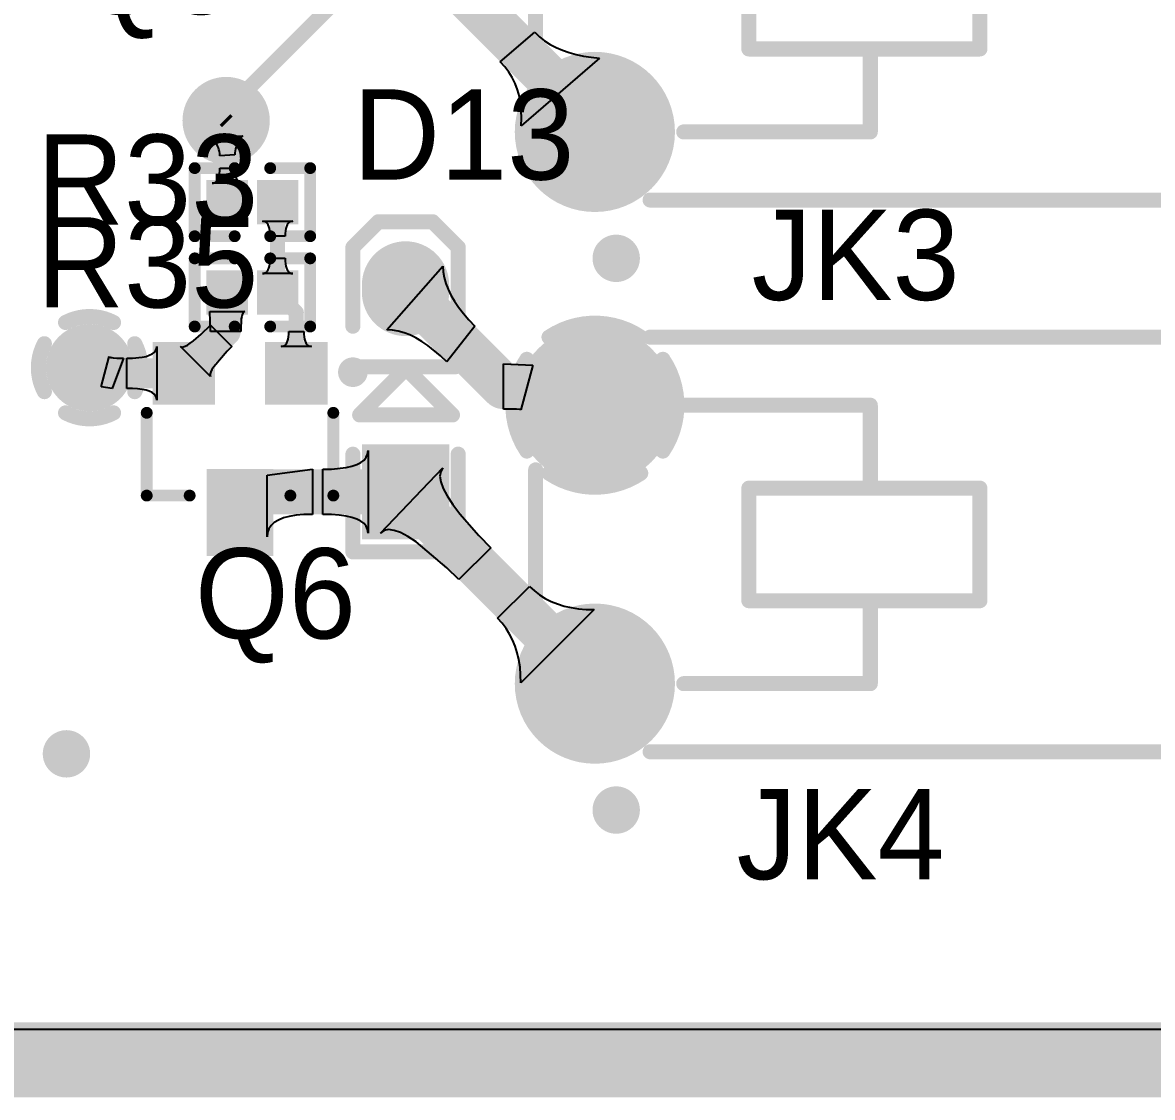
# Model space of a CAD drawing. Header units: millimetres. Extents: x -1 to 102, y -51 to 1.
# Drawn here: x 59.32 to 78.39, y -50.8 to -32.66 of the extents above; entities that cross this region are included whole.
import ezdxf

# ---------------------------------------------------------------- set-up
doc = ezdxf.new("R2010")
doc.units = ezdxf.units.MM
for name, color, linetype in [('BottomLayer', 5, 'Continuous'), ('InternalPlane1', 76, 'Continuous'), ('InternalPlane2', 16, 'Continuous'), ('Mechanical1', 6, 'Continuous'), ('MultiLayer', 9, 'Continuous'), ('TopLayer', 1, 'Continuous'), ('TopOverlay', 2, 'Continuous'), ('TopSolder', 216, 'Continuous')]:
    doc.layers.add(name, color=color, linetype=linetype)

msp = doc.modelspace()

# ---------------------------------------------------------------- linework, layer by layer
at = {"layer": 'BottomLayer', "const_width": 0.254}
msp.add_lwpolyline([(62.992, -33.909), (65.659, -31.242)], dxfattribs=at)
at = {"layer": 'BottomLayer'}
for points, const_width in [([(68.357, -34.501, 1), (69.607, -34.501, 1)], 1.25), ([(62.567, -34.309, 1), (62.948, -34.309, 1)], 0.381), ([(62.928, -33.909, 1), (63.055, -33.909, 1)], 0.127), ([(68.357, -39.115, 1), (69.607, -39.115, 1)], 1.25), ([(60.261, -38.481, 1), (60.642, -38.481, 1)], 0.381), ([(68.357, -43.815, 1), (69.607, -43.815, 1)], 1.25)]:
    msp.add_lwpolyline(points, format="xyb", close=True, dxfattribs=dict(at, const_width=const_width))
at = {"layer": 'InternalPlane1'}
msp.add_line((99.49, -49.655), (0.51, -49.655), dxfattribs=at)
for points, const_width in [([(68.353, -34.501, 1), (69.611, -34.501, 1)], 1.258), ([(62.389, -34.309, 1), (63.126, -34.309, 1)], 0.737), ([(59.983, -37.718, 1), (60.11, -37.718, 1)], 0.127), ([(60.794, -37.718, 1), (60.921, -37.718, 1)], 0.127), ([(59.626, -38.076, 1), (59.753, -38.076, 1)], 0.127), ([(61.151, -38.076, 1), (61.278, -38.076, 1)], 0.127), ([(68.353, -39.115, 1), (69.611, -39.115, 1)], 1.258), ([(59.626, -38.886, 1), (59.753, -38.886, 1)], 0.127), ([(61.151, -38.886, 1), (61.278, -38.886, 1)], 0.127), ([(59.983, -39.244, 1), (60.11, -39.244, 1)], 0.127), ([(60.794, -39.244, 1), (60.921, -39.244, 1)], 0.127), ([(68.353, -43.815, 1), (69.611, -43.815, 1)], 1.258)]:
    msp.add_lwpolyline(points, format="xyb", close=True, dxfattribs=dict(at, const_width=const_width))
at = {"layer": 'InternalPlane1', "const_width": 0.254}
for points in [[(60.047, -37.718, -0.249328), (60.857, -37.718)], [(59.689, -38.886, -0.249328), (59.689, -38.076)], [(61.215, -38.076, -0.249328), (61.215, -38.886)], [(60.857, -39.244, -0.249328), (60.047, -39.244)]]:
    msp.add_lwpolyline(points, format="xyb", dxfattribs=at)
at = {"layer": 'InternalPlane1', "const_width": 1.016}
msp.add_lwpolyline([(0, -50.165), (100, -50.165)], dxfattribs=at)
at = {"layer": 'InternalPlane2'}
msp.add_line((99.49, -49.655), (0.51, -49.655), dxfattribs=at)
for points, const_width in [([(68.353, -34.501, 1), (69.611, -34.501, 1)], 1.258), ([(62.389, -34.309, 1), (63.126, -34.309, 1)], 0.737), ([(60.084, -38.481, 1), (60.82, -38.481, 1)], 0.737), ([(68.144, -37.966, 1), (68.271, -37.966, 1)], 0.127), ([(69.693, -37.966, 1), (69.82, -37.966, 1)], 0.127), ([(67.77, -38.34, 1), (67.897, -38.34, 1)], 0.127), ([(70.067, -38.34, 1), (70.194, -38.34, 1)], 0.127), ([(67.77, -39.889, 1), (67.897, -39.889, 1)], 0.127), ([(70.067, -39.889, 1), (70.194, -39.889, 1)], 0.127), ([(68.144, -40.263, 1), (68.271, -40.263, 1)], 0.127), ([(69.693, -40.263, 1), (69.82, -40.263, 1)], 0.127), ([(68.353, -43.815, 1), (69.611, -43.815, 1)], 1.258)]:
    msp.add_lwpolyline(points, format="xyb", close=True, dxfattribs=dict(at, const_width=const_width))
at = {"layer": 'InternalPlane2', "const_width": 0.254}
for points in [[(68.208, -37.966, -0.305731), (69.757, -37.966)], [(67.834, -39.889, -0.305731), (67.834, -38.34)], [(70.13, -38.34, -0.305731), (70.13, -39.889)], [(69.757, -40.263, -0.305731), (68.208, -40.263)]]:
    msp.add_lwpolyline(points, format="xyb", dxfattribs=at)
at = {"layer": 'InternalPlane2', "const_width": 1.016}
msp.add_lwpolyline([(0, -50.165), (100, -50.165)], dxfattribs=at)
at = {"layer": 'Mechanical1', "const_width": 1.27}
msp.add_lwpolyline([(19.05, -50.165), (80.899, -50.165)], dxfattribs=at)
at = {"layer": 'MultiLayer'}
for points, const_width in [([(68.357, -34.501, 1), (69.607, -34.501, 1)], 1.25), ([(62.567, -34.309, 1), (62.948, -34.309, 1)], 0.381), ([(68.357, -39.115, 1), (69.607, -39.115, 1)], 1.25), ([(60.261, -38.481, 1), (60.642, -38.481, 1)], 0.381), ([(68.357, -43.815, 1), (69.607, -43.815, 1)], 1.25)]:
    msp.add_lwpolyline(points, format="xyb", close=True, dxfattribs=dict(at, const_width=const_width))
at = {"layer": 'TopLayer'}
for p, q in [((67.386, -33.317), (67.966, -32.819)), ((67.966, -32.819), (68.047, -32.894)), ((68.047, -32.894), (68.134, -32.962)), ((68.134, -32.962), (68.228, -33.023)), ((68.228, -33.023), (68.328, -33.076)), ((68.328, -33.076), (68.434, -33.123)), ((68.434, -33.123), (68.547, -33.163)), ((68.547, -33.163), (68.666, -33.196)), ((67.463, -33.401), (67.386, -33.317)), ((69.059, -33.254), (67.736, -34.399)), ((68.666, -33.196), (68.791, -33.222)), ((68.791, -33.222), (68.922, -33.241)), ((68.922, -33.241), (69.059, -33.254)), ((67.53, -33.49), (67.463, -33.401)), ((67.588, -33.585), (67.53, -33.49)), ((67.637, -33.685), (67.588, -33.585)), ((67.676, -33.791), (67.637, -33.685)), ((67.707, -33.902), (67.676, -33.791)), ((67.728, -34.018), (67.707, -33.902)), ((67.74, -34.14), (67.728, -34.018)), ((67.736, -34.399), (67.743, -34.267)), ((67.743, -34.267), (67.74, -34.14)), ((62.505, -34.595), (63.038, -34.568)), ((62.533, -34.621), (62.505, -34.595)), ((62.557, -34.648), (62.533, -34.621)), ((62.579, -34.677), (62.557, -34.648)), ((62.598, -34.706), (62.579, -34.677)), ((62.614, -34.736), (62.598, -34.706)), ((62.952, -34.689), (62.937, -34.721)), ((62.97, -34.658), (62.952, -34.689)), ((62.99, -34.627), (62.97, -34.658)), ((63.012, -34.597), (62.99, -34.627)), ((63.038, -34.568), (63.012, -34.597)), ((62.627, -34.768), (62.614, -34.736)), ((62.637, -34.8), (62.627, -34.768)), ((62.644, -34.833), (62.637, -34.8)), ((62.649, -34.868), (62.644, -34.833)), ((62.65, -34.904), (62.649, -34.868)), ((62.904, -34.89), (62.65, -34.904)), ((62.905, -34.855), (62.904, -34.89)), ((62.909, -34.82), (62.905, -34.855)), ((62.916, -34.786), (62.909, -34.82)), ((62.925, -34.753), (62.916, -34.786)), ((62.937, -34.721), (62.925, -34.753)), ((62.618, -35.304), (62.63, -35.276)), ((62.63, -35.276), (62.639, -35.242)), ((62.639, -35.242), (62.645, -35.204)), ((62.645, -35.204), (62.649, -35.16)), ((62.649, -35.16), (62.65, -35.111)), ((62.65, -35.111), (62.904, -35.111)), ((62.904, -35.111), (62.905, -35.16)), ((62.905, -35.16), (62.909, -35.204)), ((62.909, -35.204), (62.915, -35.242)), ((62.915, -35.242), (62.924, -35.276)), ((62.924, -35.276), (62.936, -35.304)), ((62.523, -35.368), (62.547, -35.366)), ((63.031, -35.368), (62.523, -35.368)), ((62.547, -35.366), (62.569, -35.358)), ((62.569, -35.358), (62.588, -35.345)), ((62.588, -35.345), (62.604, -35.327)), ((62.604, -35.327), (62.618, -35.304)), ((62.936, -35.304), (62.95, -35.327)), ((62.95, -35.327), (62.966, -35.345)), ((62.966, -35.345), (62.985, -35.358)), ((62.985, -35.358), (63.007, -35.366)), ((63.007, -35.366), (63.031, -35.368)), ((63.397, -36.011), (63.373, -36.009)), ((63.373, -36.009), (63.881, -36.009)), ((63.419, -36.019), (63.397, -36.011)), ((63.438, -36.032), (63.419, -36.019)), ((63.454, -36.05), (63.438, -36.032)), ((63.816, -36.032), (63.8, -36.05)), ((63.835, -36.019), (63.816, -36.032)), ((63.857, -36.011), (63.835, -36.019)), ((63.881, -36.009), (63.857, -36.011)), ((63.468, -36.072), (63.454, -36.05)), ((63.48, -36.1), (63.468, -36.072)), ((63.489, -36.133), (63.48, -36.1)), ((63.495, -36.172), (63.489, -36.133)), ((63.499, -36.215), (63.495, -36.172)), ((63.5, -36.263), (63.499, -36.215)), ((63.755, -36.215), (63.754, -36.263)), ((63.759, -36.172), (63.755, -36.215)), ((63.765, -36.133), (63.759, -36.172)), ((63.774, -36.1), (63.765, -36.133)), ((63.786, -36.072), (63.774, -36.1)), ((63.8, -36.05), (63.786, -36.072)), ((63.754, -36.263), (63.5, -36.263)), ((63.468, -36.828), (63.48, -36.8)), ((63.48, -36.8), (63.489, -36.766)), ((63.489, -36.766), (63.495, -36.728)), ((63.495, -36.728), (63.499, -36.684)), ((63.499, -36.684), (63.5, -36.635)), ((63.5, -36.635), (63.754, -36.635)), ((63.754, -36.635), (63.755, -36.684)), ((63.755, -36.684), (63.759, -36.728)), ((63.759, -36.728), (63.765, -36.766)), ((63.765, -36.766), (63.774, -36.8)), ((63.774, -36.8), (63.786, -36.828)), ((65.47, -37.843), (66.418, -36.768)), ((66.418, -36.768), (66.423, -36.863)), ((63.373, -36.892), (63.397, -36.89)), ((63.881, -36.892), (63.373, -36.892)), ((63.397, -36.89), (63.419, -36.882)), ((63.419, -36.882), (63.438, -36.869)), ((63.438, -36.869), (63.454, -36.851)), ((63.454, -36.851), (63.468, -36.828)), ((63.786, -36.828), (63.8, -36.851)), ((63.8, -36.851), (63.816, -36.869)), ((63.816, -36.869), (63.835, -36.882)), ((63.835, -36.882), (63.857, -36.89)), ((63.857, -36.89), (63.881, -36.892)), ((66.423, -36.863), (66.44, -36.96)), ((66.44, -36.96), (66.466, -37.058)), ((66.466, -37.058), (66.504, -37.157)), ((66.504, -37.157), (66.553, -37.257)), ((66.553, -37.257), (66.612, -37.359)), ((66.612, -37.359), (66.682, -37.462)), ((62.495, -37.869), (62.48, -37.533)), ((62.48, -37.533), (63.074, -37.533)), ((63.038, -37.563), (63.028, -37.587)), ((63.048, -37.546), (63.038, -37.563)), ((63.06, -37.536), (63.048, -37.546)), ((63.074, -37.533), (63.06, -37.536)), ((66.682, -37.462), (66.763, -37.567)), ((66.763, -37.567), (66.854, -37.672)), ((63.009, -37.698), (63.003, -37.805)), ((63.014, -37.654), (63.009, -37.698)), ((63.02, -37.617), (63.014, -37.654)), ((63.028, -37.587), (63.02, -37.617)), ((66.854, -37.672), (66.957, -37.779)), ((62.208, -38.028), (62.337, -37.916)), ((62.337, -37.916), (62.496, -37.763)), ((63.003, -37.869), (62.495, -37.869)), ((62.496, -37.763), (62.855, -38.122)), ((63.003, -37.805), (63.003, -37.869)), ((63.81, -37.959), (63.814, -37.916)), ((63.814, -37.916), (63.815, -37.868)), ((63.815, -37.868), (64.069, -37.868)), ((64.069, -37.868), (64.07, -37.916)), ((64.07, -37.916), (64.074, -37.959)), ((65.565, -37.848), (65.47, -37.843)), ((65.662, -37.865), (65.565, -37.848)), ((65.76, -37.891), (65.662, -37.865)), ((65.859, -37.929), (65.76, -37.891)), ((65.959, -37.978), (65.859, -37.929)), ((66.957, -37.779), (66.481, -38.382)), ((61.583, -38.16), (61.588, -38.122)), ((61.588, -38.122), (61.588, -39.03)), ((62.496, -38.628), (61.99, -38.122)), ((61.99, -38.122), (62.009, -38.132)), ((62.009, -38.132), (62.034, -38.131)), ((62.034, -38.131), (62.067, -38.12)), ((62.067, -38.12), (62.106, -38.1)), ((62.106, -38.1), (62.153, -38.069)), ((62.153, -38.069), (62.208, -38.028)), ((62.855, -38.122), (62.774, -38.205)), ((63.688, -38.122), (63.712, -38.12)), ((64.196, -38.122), (63.688, -38.122)), ((63.712, -38.12), (63.734, -38.112)), ((63.734, -38.112), (63.753, -38.099)), ((63.753, -38.099), (63.769, -38.081)), ((63.769, -38.081), (63.783, -38.059)), ((63.783, -38.059), (63.795, -38.031)), ((63.795, -38.031), (63.804, -37.998)), ((63.804, -37.998), (63.81, -37.959)), ((64.074, -37.959), (64.08, -37.998)), ((64.08, -37.998), (64.089, -38.031)), ((64.089, -38.031), (64.101, -38.059)), ((64.101, -38.059), (64.115, -38.081)), ((64.115, -38.081), (64.131, -38.099)), ((64.131, -38.099), (64.15, -38.112)), ((64.15, -38.112), (64.172, -38.12)), ((64.172, -38.12), (64.196, -38.122)), ((66.061, -38.037), (65.959, -37.978)), ((66.164, -38.107), (66.061, -38.037)), ((66.374, -38.279), (66.164, -38.107)), ((60.649, -38.807), (60.782, -38.291)), ((60.782, -38.291), (60.788, -38.297)), ((60.788, -38.297), (60.798, -38.302)), ((60.798, -38.302), (60.812, -38.307)), ((60.812, -38.307), (60.83, -38.311)), ((60.83, -38.311), (60.852, -38.314)), ((61.027, -38.322), (60.833, -38.83)), ((60.852, -38.314), (60.91, -38.319)), ((60.91, -38.319), (60.984, -38.322)), ((60.984, -38.322), (61.027, -38.322)), ((61.08, -38.322), (61.177, -38.32)), ((61.08, -38.83), (61.08, -38.322)), ((61.177, -38.32), (61.339, -38.304)), ((61.339, -38.304), (61.405, -38.29)), ((61.405, -38.29), (61.461, -38.272)), ((61.461, -38.272), (61.507, -38.25)), ((61.507, -38.25), (61.542, -38.224)), ((61.542, -38.224), (61.568, -38.194)), ((61.568, -38.194), (61.583, -38.16)), ((62.774, -38.205), (62.549, -38.465)), ((66.481, -38.382), (66.374, -38.279)), ((62.518, -38.512), (62.498, -38.551)), ((62.549, -38.465), (62.518, -38.512)), ((67.437, -39.18), (67.437, -38.418)), ((67.437, -38.418), (67.932, -38.436)), ((67.932, -38.436), (67.735, -39.193)), ((62.487, -38.584), (62.486, -38.609)), ((62.486, -38.609), (62.496, -38.628)), ((62.498, -38.551), (62.487, -38.584)), ((60.833, -38.83), (60.649, -38.807)), ((61.177, -38.832), (61.08, -38.83)), ((61.263, -38.838), (61.177, -38.832)), ((61.339, -38.848), (61.263, -38.838)), ((61.405, -38.862), (61.339, -38.848)), ((61.461, -38.88), (61.405, -38.862)), ((61.507, -38.902), (61.461, -38.88)), ((61.542, -38.928), (61.507, -38.902)), ((61.568, -38.958), (61.542, -38.928)), ((61.583, -38.992), (61.568, -38.958)), ((61.588, -39.03), (61.583, -38.992)), ((67.66, -39.183), (67.437, -39.18)), ((67.707, -39.186), (67.66, -39.183)), ((67.722, -39.188), (67.707, -39.186)), ((67.731, -39.191), (67.722, -39.188)), ((67.735, -39.193), (67.731, -39.191)), ((65.032, -40.082), (65.085, -40.041)), ((65.085, -40.041), (65.124, -39.994)), ((65.124, -39.994), (65.146, -39.941)), ((65.146, -39.941), (65.154, -39.881)), ((65.154, -39.881), (65.154, -41.272)), ((63.451, -40.294), (64.213, -40.196)), ((64.213, -40.196), (64.213, -40.958)), ((64.392, -40.196), (64.537, -40.192)), ((64.392, -40.958), (64.392, -40.196)), ((64.537, -40.192), (64.781, -40.167)), ((64.781, -40.167), (64.88, -40.145)), ((64.88, -40.145), (64.964, -40.117)), ((64.964, -40.117), (65.032, -40.082)), ((65.362, -41.272), (66.418, -40.173)), ((66.379, -40.236), (66.366, -40.315)), ((66.418, -40.173), (66.379, -40.236)), ((63.448, -41.339), (63.451, -40.294)), ((66.366, -40.315), (66.38, -40.409)), ((66.38, -40.409), (66.421, -40.52)), ((66.421, -40.52), (66.488, -40.647)), ((66.488, -40.647), (66.582, -40.79)), ((66.582, -40.79), (66.703, -40.948)), ((63.823, -40.992), (63.724, -41.018)), ((63.938, -40.973), (63.823, -40.992)), ((64.068, -40.961), (63.938, -40.973)), ((64.213, -40.958), (64.068, -40.961)), ((64.537, -40.961), (64.392, -40.958)), ((64.666, -40.97), (64.537, -40.961)), ((64.781, -40.986), (64.666, -40.97)), ((64.88, -41.008), (64.781, -40.986)), ((66.703, -40.948), (67.025, -41.313)), ((63.517, -41.144), (63.479, -41.201)), ((63.571, -41.095), (63.517, -41.144)), ((63.64, -41.053), (63.571, -41.095)), ((63.724, -41.018), (63.64, -41.053)), ((64.964, -41.036), (64.88, -41.008)), ((65.032, -41.071), (64.964, -41.036)), ((65.085, -41.112), (65.032, -41.071)), ((65.124, -41.159), (65.085, -41.112)), ((65.146, -41.212), (65.124, -41.159)), ((63.456, -41.266), (63.448, -41.339)), ((63.479, -41.201), (63.456, -41.266)), ((65.154, -41.272), (65.146, -41.212)), ((65.423, -41.23), (65.362, -41.272)), ((65.499, -41.215), (65.423, -41.23)), ((65.592, -41.227), (65.499, -41.215)), ((65.701, -41.266), (65.592, -41.227)), ((65.825, -41.331), (65.701, -41.266)), ((65.966, -41.423), (65.825, -41.331)), ((67.025, -41.313), (67.226, -41.52)), ((66.483, -41.86), (65.966, -41.423)), ((67.226, -41.52), (66.687, -42.059)), ((66.687, -42.059), (66.483, -41.86)), ((67.341, -42.712), (67.879, -42.173)), ((67.879, -42.173), (67.962, -42.249)), ((67.962, -42.249), (68.05, -42.316)), ((68.05, -42.316), (68.145, -42.376)), ((68.145, -42.376), (68.245, -42.427)), ((68.245, -42.427), (68.351, -42.47)), ((68.351, -42.47), (68.463, -42.505)), ((68.463, -42.505), (68.581, -42.532)), ((67.416, -42.794), (67.341, -42.712)), ((68.97, -42.565), (67.732, -43.802)), ((68.581, -42.532), (68.705, -42.551)), ((68.705, -42.551), (68.834, -42.562)), ((68.834, -42.562), (68.97, -42.565)), ((67.484, -42.883), (67.416, -42.794)), ((67.543, -42.977), (67.484, -42.883)), ((67.594, -43.078), (67.543, -42.977)), ((67.638, -43.184), (67.594, -43.078)), ((67.673, -43.296), (67.638, -43.184)), ((67.7, -43.413), (67.673, -43.296)), ((67.719, -43.537), (67.7, -43.413)), ((67.729, -43.667), (67.719, -43.537)), ((67.732, -43.802), (67.729, -43.667))]:
    msp.add_line(p, q, dxfattribs=at)
for points, const_width in [([(66.103, -31.496), (68.982, -34.375)], 0.762), ([(68.982, -34.501), (68.982, -34.375)], 0.762), ([(62.738, -34.29), (62.777, -34.329)], 0.254), ([(62.777, -35.687), (62.777, -34.329)], 0.254), ([(63.627, -37.211), (63.627, -35.687)], 0.254), ([(65.786, -37.084), (65.786, -37.211)], 1.27), ([(65.786, -37.147), (67.437, -38.799)], 0.762), ([(62.749, -37.239), (62.777, -37.211)], 0.508), ([(62.749, -37.869), (62.749, -37.239)], 0.508), ([(63.627, -37.236), (63.627, -37.211)], 0.254), ([(63.627, -37.236), (63.942, -37.551)], 0.254), ([(63.942, -38.576), (63.942, -37.551)], 0.254), ([(62.042, -38.576), (62.749, -37.869)], 0.508), ([(60.452, -38.481), (60.547, -38.576)], 0.508), ([(60.547, -38.576), (62.042, -38.576)], 0.508), ([(67.437, -38.799), (68.666, -38.799)], 0.762), ([(68.666, -38.799), (68.982, -39.115)], 0.762), ([(62.992, -40.785), (63.2, -40.577)], 0.762), ([(63.2, -40.577), (65.786, -40.577)], 0.762), ([(65.786, -40.64), (65.786, -40.577)], 0.762), ([(62.992, -40.926), (62.992, -40.785)], 0.762), ([(65.786, -40.64), (66.167, -41.021)], 0.762), ([(66.167, -41.021), (66.189, -41.021)], 0.762), ([(66.189, -41.021), (68.982, -43.815)], 0.762)]:
    msp.add_lwpolyline(points, dxfattribs=dict(at, const_width=const_width))
for points, const_width in [([(68.357, -34.501, 1), (69.607, -34.501, 1)], 1.25), ([(62.567, -34.309, 1), (62.948, -34.309, 1)], 0.381), ([(68.792, -34.375, 1), (69.173, -34.375, 1)], 0.381), ([(68.792, -34.375, 1), (69.173, -34.375, 1)], 0.381), ([(68.792, -34.501, 1), (69.173, -34.501, 1)], 0.381), ([(62.674, -34.29, 1), (62.801, -34.29, 1)], 0.127), ([(62.713, -34.329, 1), (62.84, -34.329, 1)], 0.127), ([(62.713, -34.329, 1), (62.84, -34.329, 1)], 0.127), ([(62.713, -35.687, 1), (62.84, -35.687, 1)], 0.127), ([(63.563, -35.687, 1), (63.69, -35.687, 1)], 0.127), ([(65.469, -37.084, 1), (66.103, -37.084, 1)], 0.635), ([(65.469, -37.211, 1), (66.103, -37.211, 1)], 0.635), ([(65.596, -37.147, 1), (65.977, -37.147, 1)], 0.381), ([(62.622, -37.239, 1), (62.876, -37.239, 1)], 0.254), ([(62.622, -37.239, 1), (62.876, -37.239, 1)], 0.254), ([(62.65, -37.211, 1), (62.904, -37.211, 1)], 0.254), ([(63.563, -37.211, 1), (63.69, -37.211, 1)], 0.127), ([(63.563, -37.211, 1), (63.69, -37.211, 1)], 0.127), ([(63.563, -37.236, 1), (63.69, -37.236, 1)], 0.127), ([(63.563, -37.236, 1), (63.69, -37.236, 1)], 0.127), ([(63.879, -37.551, 1), (64.006, -37.551, 1)], 0.127), ([(63.879, -37.551, 1), (64.006, -37.551, 1)], 0.127), ([(62.622, -37.869, 1), (62.876, -37.869, 1)], 0.254), ([(62.622, -37.869, 1), (62.876, -37.869, 1)], 0.254), ([(68.357, -39.115, 1), (69.607, -39.115, 1)], 1.25), ([(60.261, -38.481, 1), (60.642, -38.481, 1)], 0.381), ([(60.325, -38.481, 1), (60.579, -38.481, 1)], 0.254), ([(60.42, -38.576, 1), (60.674, -38.576, 1)], 0.254), ([(60.42, -38.576, 1), (60.674, -38.576, 1)], 0.254), ([(61.915, -38.576, 1), (62.169, -38.576, 1)], 0.254), ([(61.915, -38.576, 1), (62.169, -38.576, 1)], 0.254), ([(63.879, -38.576, 1), (64.006, -38.576, 1)], 0.127), ([(67.247, -38.799, 1), (67.628, -38.799, 1)], 0.381), ([(67.247, -38.799, 1), (67.628, -38.799, 1)], 0.381), ([(68.476, -38.799, 1), (68.857, -38.799, 1)], 0.381), ([(68.476, -38.799, 1), (68.857, -38.799, 1)], 0.381), ([(68.792, -39.115, 1), (69.173, -39.115, 1)], 0.381), ([(63.009, -40.577, 1), (63.39, -40.577, 1)], 0.381), ([(63.009, -40.577, 1), (63.39, -40.577, 1)], 0.381), ([(65.596, -40.577, 1), (65.977, -40.577, 1)], 0.381), ([(65.596, -40.577, 1), (65.977, -40.577, 1)], 0.381), ([(62.801, -40.785, 1), (63.182, -40.785, 1)], 0.381), ([(62.801, -40.785, 1), (63.182, -40.785, 1)], 0.381), ([(65.596, -40.64, 1), (65.977, -40.64, 1)], 0.381), ([(65.596, -40.64, 1), (65.977, -40.64, 1)], 0.381), ([(62.801, -40.926, 1), (63.182, -40.926, 1)], 0.381), ([(65.977, -41.021, 1), (66.357, -41.021, 1)], 0.381), ([(65.977, -41.021, 1), (66.357, -41.021, 1)], 0.381), ([(65.998, -41.021, 1), (66.379, -41.021, 1)], 0.381), ([(65.998, -41.021, 1), (66.379, -41.021, 1)], 0.381), ([(68.357, -43.815, 1), (69.607, -43.815, 1)], 1.25), ([(68.792, -43.815, 1), (69.173, -43.815, 1)], 0.381)]:
    msp.add_lwpolyline(points, format="xyb", close=True, dxfattribs=dict(at, const_width=const_width))
for points in [[(62.477, -36.012), (63.077, -36.012), (62.477, -35.362), (63.077, -35.362)], [(63.327, -36.012), (63.927, -36.012), (63.327, -35.362), (63.927, -35.362)], [(62.477, -37.536), (63.077, -37.536), (62.477, -36.886), (63.077, -36.886)], [(63.327, -37.536), (63.927, -37.536), (63.327, -36.886), (63.927, -36.886)], [(62.499, -38.119), (61.585, -38.119), (62.499, -39.033), (61.585, -39.033)], [(64.399, -38.119), (63.485, -38.119), (64.399, -39.033), (63.485, -39.033)], [(66.421, -41.275), (66.421, -39.878), (65.151, -41.275), (65.151, -39.878)], [(63.454, -40.291), (62.53, -40.291), (63.454, -41.561), (62.53, -41.561)]]:
    msp.add_solid(points, dxfattribs=at)
at = {"layer": 'TopOverlay'}
for points, const_width in [([(67.982, -33.41), (67.982, -30.893)], 0.254), ([(71.582, -33.101), (71.582, -31.201)], 0.254), ([(75.481, -33.101), (75.481, -31.201)], 0.254), ([(71.582, -33.101), (75.481, -33.101)], 0.254), ([(73.632, -34.501), (73.632, -33.151)], 0.254), ([(70.482, -34.501), (73.632, -34.501)], 0.254), ([(62.227, -36.262), (62.227, -35.112)], 0.2), ([(62.227, -35.112), (62.902, -35.112)], 0.2), ([(63.502, -35.112), (64.177, -35.112)], 0.2), ([(64.177, -36.262), (64.177, -35.112)], 0.2), ([(69.914, -35.651), (79.55, -35.651)], 0.254), ([(64.897, -36.449), (65.329, -36.017)], 0.254), ([(65.329, -36.017), (66.243, -36.017)], 0.254), ([(66.243, -36.017), (66.675, -36.449)], 0.254), ([(62.227, -36.262), (62.902, -36.262)], 0.2), ([(63.502, -36.262), (64.177, -36.262)], 0.2), ([(64.897, -37.782), (64.897, -36.449)], 0.254), ([(66.675, -37.782), (66.675, -36.449)], 0.254), ([(62.227, -37.786), (62.227, -36.636)], 0.2), ([(62.227, -36.636), (62.902, -36.636)], 0.2), ([(63.502, -36.636), (64.177, -36.636)], 0.2), ([(64.177, -37.786), (64.177, -36.636)], 0.2), ([(62.227, -37.786), (62.902, -37.786)], 0.2), ([(63.502, -37.786), (64.177, -37.786)], 0.2), ([(69.914, -37.965), (88.482, -37.965)], 0.254), ([(64.981, -38.466), (66.627, -38.466)], 0.254), ([(65.011, -39.279), (65.824, -38.466)], 0.254), ([(65.806, -38.506), (66.578, -39.279)], 0.254), ([(70.482, -39.115), (73.632, -39.115)], 0.254), ([(73.632, -40.515), (73.632, -39.115)], 0.254), ([(61.417, -40.64), (61.417, -39.243)], 0.2), ([(64.567, -40.64), (64.567, -39.243)], 0.2), ([(65.011, -39.279), (66.578, -39.279)], 0.254), ([(64.897, -41.592), (64.897, -39.941)], 0.254), ([(66.675, -41.592), (66.675, -39.941)], 0.254), ([(67.982, -42.723), (67.982, -40.206)], 0.254), ([(71.582, -40.515), (75.481, -40.515)], 0.254), ([(71.582, -42.415), (71.582, -40.515)], 0.254), ([(75.481, -42.415), (75.481, -40.515)], 0.254), ([(61.417, -40.64), (62.142, -40.64)], 0.2), ([(63.842, -40.64), (64.567, -40.64)], 0.2), ([(64.897, -41.592), (66.675, -41.592)], 0.254), ([(71.582, -42.415), (75.481, -42.415)], 0.254), ([(73.632, -43.815), (73.632, -42.465)], 0.254), ([(70.482, -43.815), (73.632, -43.815)], 0.254), ([(69.914, -44.965), (79.55, -44.965)], 0.254)]:
    msp.add_lwpolyline(points, dxfattribs=dict(at, const_width=const_width))
for points, const_width in [([(71.518, -33.101, 1), (71.645, -33.101, 1)], 0.127), ([(71.518, -33.101, 1), (71.645, -33.101, 1)], 0.127), ([(75.418, -33.101, 1), (75.545, -33.101, 1)], 0.127), ([(75.418, -33.101, 1), (75.545, -33.101, 1)], 0.127), ([(73.568, -33.151, 1), (73.695, -33.151, 1)], 0.127), ([(67.919, -33.41, 1), (68.046, -33.41, 1)], 0.127), ([(70.418, -34.501, 1), (70.545, -34.501, 1)], 0.127), ([(73.568, -34.501, 1), (73.695, -34.501, 1)], 0.127), ([(73.568, -34.501, 1), (73.695, -34.501, 1)], 0.127), ([(62.177, -35.112, 1), (62.277, -35.112, 1)], 0.1), ([(62.177, -35.112, 1), (62.277, -35.112, 1)], 0.1), ([(62.852, -35.112, 1), (62.952, -35.112, 1)], 0.1), ([(63.452, -35.112, 1), (63.552, -35.112, 1)], 0.1), ([(64.127, -35.112, 1), (64.227, -35.112, 1)], 0.1), ([(64.127, -35.112, 1), (64.227, -35.112, 1)], 0.1), ([(69.851, -35.651, 1), (69.978, -35.651, 1)], 0.127), ([(65.265, -36.017, 1), (65.392, -36.017, 1)], 0.127), ([(65.265, -36.017, 1), (65.392, -36.017, 1)], 0.127), ([(66.18, -36.017, 1), (66.307, -36.017, 1)], 0.127), ([(66.18, -36.017, 1), (66.307, -36.017, 1)], 0.127), ([(62.177, -36.262, 1), (62.277, -36.262, 1)], 0.1), ([(62.177, -36.262, 1), (62.277, -36.262, 1)], 0.1), ([(62.852, -36.262, 1), (62.952, -36.262, 1)], 0.1), ([(63.452, -36.262, 1), (63.552, -36.262, 1)], 0.1), ([(64.127, -36.262, 1), (64.227, -36.262, 1)], 0.1), ([(64.127, -36.262, 1), (64.227, -36.262, 1)], 0.1), ([(69.542, -36.635, 1), (69.142, -36.635, 1)], 0.4), ([(64.834, -36.449, 1), (64.96, -36.449, 1)], 0.127), ([(64.834, -36.449, 1), (64.96, -36.449, 1)], 0.127), ([(66.611, -36.449, 1), (66.739, -36.449, 1)], 0.127), ([(66.611, -36.449, 1), (66.739, -36.449, 1)], 0.127), ([(62.177, -36.636, 1), (62.277, -36.636, 1)], 0.1), ([(62.177, -36.636, 1), (62.277, -36.636, 1)], 0.1), ([(62.852, -36.636, 1), (62.952, -36.636, 1)], 0.1), ([(63.452, -36.636, 1), (63.552, -36.636, 1)], 0.1), ([(64.127, -36.636, 1), (64.227, -36.636, 1)], 0.1), ([(64.127, -36.636, 1), (64.227, -36.636, 1)], 0.1), ([(69.042, -36.635, 1), (69.242, -36.635, 1)], 0.2), ([(69.442, -36.635, 1), (69.642, -36.635, 1)], 0.2), ([(62.177, -37.786, 1), (62.277, -37.786, 1)], 0.1), ([(62.177, -37.786, 1), (62.277, -37.786, 1)], 0.1), ([(62.852, -37.786, 1), (62.952, -37.786, 1)], 0.1), ([(63.452, -37.786, 1), (63.552, -37.786, 1)], 0.1), ([(64.127, -37.786, 1), (64.227, -37.786, 1)], 0.1), ([(64.127, -37.786, 1), (64.227, -37.786, 1)], 0.1), ([(64.834, -37.782, 1), (64.96, -37.782, 1)], 0.127), ([(66.611, -37.782, 1), (66.739, -37.782, 1)], 0.127), ([(69.851, -37.965, 1), (69.978, -37.965, 1)], 0.127), ([(65.022, -38.557, 1), (64.772, -38.557, 1)], 0.25), ([(64.709, -38.557, 1), (64.834, -38.557, 1)], 0.125), ([(64.917, -38.466, 1), (65.044, -38.466, 1)], 0.127), ([(64.96, -38.557, 1), (65.085, -38.557, 1)], 0.125), ([(65.743, -38.506, 1), (65.87, -38.506, 1)], 0.127), ([(65.761, -38.466, 1), (65.888, -38.466, 1)], 0.127), ([(66.563, -38.466, 1), (66.69, -38.466, 1)], 0.127), ([(70.418, -39.115, 1), (70.545, -39.115, 1)], 0.127), ([(73.568, -39.115, 1), (73.695, -39.115, 1)], 0.127), ([(73.568, -39.115, 1), (73.695, -39.115, 1)], 0.127), ([(61.367, -39.243, 1), (61.467, -39.243, 1)], 0.1), ([(64.517, -39.243, 1), (64.617, -39.243, 1)], 0.1), ([(64.948, -39.279, 1), (65.075, -39.279, 1)], 0.127), ([(64.948, -39.279, 1), (65.075, -39.279, 1)], 0.127), ([(66.515, -39.279, 1), (66.642, -39.279, 1)], 0.127), ([(66.515, -39.279, 1), (66.642, -39.279, 1)], 0.127), ([(64.834, -39.941, 1), (64.96, -39.941, 1)], 0.127), ([(66.611, -39.941, 1), (66.739, -39.941, 1)], 0.127), ([(67.919, -40.206, 1), (68.046, -40.206, 1)], 0.127), ([(71.518, -40.515, 1), (71.645, -40.515, 1)], 0.127), ([(71.518, -40.515, 1), (71.645, -40.515, 1)], 0.127), ([(73.568, -40.515, 1), (73.695, -40.515, 1)], 0.127), ([(75.418, -40.515, 1), (75.545, -40.515, 1)], 0.127), ([(75.418, -40.515, 1), (75.545, -40.515, 1)], 0.127), ([(61.367, -40.64, 1), (61.467, -40.64, 1)], 0.1), ([(61.367, -40.64, 1), (61.467, -40.64, 1)], 0.1), ([(62.092, -40.64, 1), (62.192, -40.64, 1)], 0.1), ([(63.792, -40.64, 1), (63.892, -40.64, 1)], 0.1), ([(64.517, -40.64, 1), (64.617, -40.64, 1)], 0.1), ([(64.517, -40.64, 1), (64.617, -40.64, 1)], 0.1), ([(64.834, -41.592, 1), (64.96, -41.592, 1)], 0.127), ([(64.834, -41.592, 1), (64.96, -41.592, 1)], 0.127), ([(66.611, -41.592, 1), (66.739, -41.592, 1)], 0.127), ([(66.611, -41.592, 1), (66.739, -41.592, 1)], 0.127), ([(71.518, -42.415, 1), (71.645, -42.415, 1)], 0.127), ([(71.518, -42.415, 1), (71.645, -42.415, 1)], 0.127), ([(73.568, -42.465, 1), (73.695, -42.465, 1)], 0.127), ([(75.418, -42.415, 1), (75.545, -42.415, 1)], 0.127), ([(75.418, -42.415, 1), (75.545, -42.415, 1)], 0.127), ([(67.919, -42.723, 1), (68.046, -42.723, 1)], 0.127), ([(70.418, -43.815, 1), (70.545, -43.815, 1)], 0.127), ([(73.568, -43.815, 1), (73.695, -43.815, 1)], 0.127), ([(73.568, -43.815, 1), (73.695, -43.815, 1)], 0.127), ([(60.212, -45, 1), (59.912, -45, 1)], 0.5), ([(59.787, -45, 1), (60.037, -45, 1)], 0.25), ([(60.087, -45, 1), (60.337, -45, 1)], 0.25), ([(69.851, -44.965, 1), (69.978, -44.965, 1)], 0.127), ([(69.542, -45.949, 1), (69.142, -45.949, 1)], 0.4), ([(69.042, -45.949, 1), (69.242, -45.949, 1)], 0.2), ([(69.442, -45.949, 1), (69.642, -45.949, 1)], 0.2)]:
    msp.add_lwpolyline(points, format="xyb", close=True, dxfattribs=dict(at, const_width=const_width))
at = {"layer": 'TopSolder'}
for points, const_width in [([(68.306, -34.501, 1), (69.658, -34.501, 1)], 1.352), ([(62.516, -34.309, 1), (62.999, -34.309, 1)], 0.483), ([(65.418, -37.084, 1), (66.154, -37.084, 1)], 0.737), ([(65.418, -37.211, 1), (66.154, -37.211, 1)], 0.737), ([(68.306, -39.115, 1), (69.658, -39.115, 1)], 1.352), ([(60.211, -38.481, 1), (60.693, -38.481, 1)], 0.483), ([(68.306, -43.815, 1), (69.658, -43.815, 1)], 1.352)]:
    msp.add_lwpolyline(points, format="xyb", close=True, dxfattribs=dict(at, const_width=const_width))
at = {"layer": 'TopSolder', "const_width": 1.473}
msp.add_lwpolyline([(65.786, -37.084), (65.786, -37.211)], dxfattribs=at)
at = {"layer": 'TopSolder'}
for points in [[(62.426, -36.063), (63.128, -36.063), (62.426, -35.311), (63.128, -35.311)], [(63.276, -36.063), (63.978, -36.063), (63.276, -35.311), (63.978, -35.311)], [(62.426, -37.587), (63.128, -37.587), (62.426, -36.835), (63.128, -36.835)], [(63.276, -37.587), (63.978, -37.587), (63.276, -36.835), (63.978, -36.835)], [(62.569, -38.049), (61.515, -38.049), (62.569, -39.103), (61.515, -39.103)], [(64.469, -38.049), (63.415, -38.049), (64.469, -39.103), (63.415, -39.103)], [(66.523, -41.377), (66.523, -39.776), (65.049, -41.377), (65.049, -39.776)], [(63.556, -40.189), (62.428, -40.189), (63.556, -41.663), (62.428, -41.663)]]:
    msp.add_solid(points, dxfattribs=at)

# ---------------------------------------------------------------- texts
at = {"layer": 'TopOverlay'}
for s, p in [('Q5', (60.198, -32.512)), ('D13', (64.897, -35.306)), ('R33', (59.563, -36.068)), ('JK3', (71.628, -37.338)), ('R35', (59.563, -37.465)), ('Q6', (62.23, -43.053)), ('JK4', (71.374, -47.117))]:
    msp.add_text(s, height=1.524, dxfattribs=at).set_placement(p)

doc.saveas('drawing.dxf')
